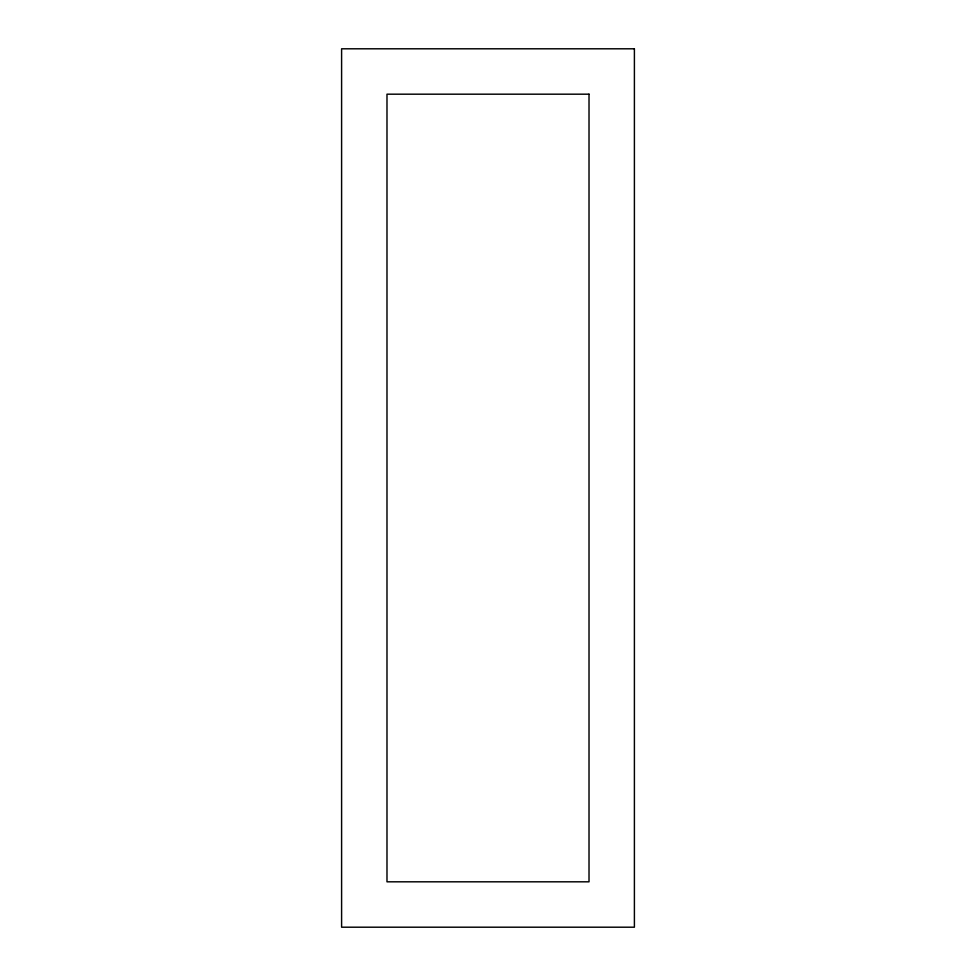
<?xml version="1.0" encoding="UTF-8"?>
<svg xmlns="http://www.w3.org/2000/svg" width="976" height="976" viewBox="0 0 976 976"><rect width="100%" height="100%" fill="white"/><g stroke="black" fill="none" stroke-linecap="round" stroke-linejoin="round"><path stroke-width="1.46" d="M634.4 48.8L341.6 48.8L341.6 927.2L634.4 927.2L634.4 48.8M589.016 94.184L386.984 94.184L386.984 881.816L589.016 881.816L589.016 94.184"/></g></svg>
